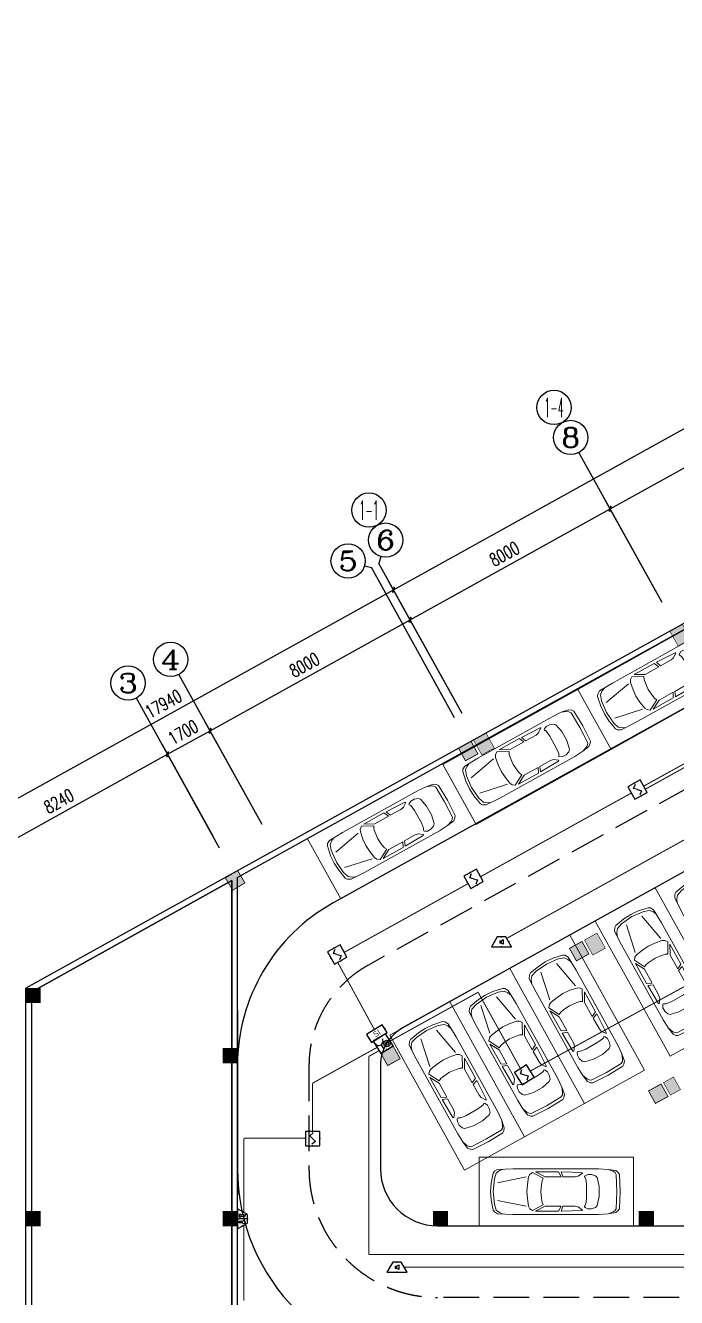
# Model space of a CAD drawing. Extents: x -6243262 to 3079315, y -2914302 to 172723.
# Drawn here: x -2385797 to -2363022, y -992003 to -947526 of the extents above; entities that cross this region are included whole.
import ezdxf
from ezdxf.enums import TextEntityAlignment as Align

# ---------------------------------------------------------------- set-up
doc = ezdxf.new("R2010")
doc.units = 0
doc.header["$LTSCALE"] = 1000
doc.linetypes.add('DASH', pattern=[0.35, 0.25, -0.1])
doc.linetypes.add('DOTE', pattern=[2.42, 2, -0.2, 0.02, -0.2])
for name, color, linetype in [('0-柱2', 6, 'Continuous'), ('0-柱网', 2, 'Continuous'), ('0-道路', 4, 'Continuous'), ('AXIS', 3, 'Continuous'), ('AXIS_TEXT', 7, 'Continuous'), ('EQUIP-消防', 3, 'Continuous'), ('lh', 114, 'Continuous'), ('WALL', 9, 'Continuous'), ('WIRE-消防', 5, 'DOTE'), ('WIRE-消防广播', 4, 'TG_BC'), ('WIRE-消防电话', 4, 'TG_F')]:
    doc.layers.add(name, color=color, linetype=linetype)
doc.layers.add('车位', color=252, linetype='Continuous', lineweight=5)
doc.styles.add('_TCH_AXIS', font='COMPLEX', dxfattribs={"bigfont": 'GBCBIG'})
doc.styles.add('_TCH_DIM_T3', font='SIMPLEX', dxfattribs={"width": 0.705882, "bigfont": 'GBCBIG'})
doc.styles.add('_TEL_ATTDEF', font='gbenor', dxfattribs={"bigfont": 'gbcbig'})
doc.styles.add('COMPLEX', font='COMPLEX')
doc.styles.get("Standard").update_dxf_attribs({"font": 'gbenor.shx', "bigfont": 'gbcbig.shx'})
doc.styles.add('TG_LINETYPE', font='SIMPLEX', dxfattribs={"width": 0.8, "height": 3.5, "bigfont": 'HZTXT'})
doc.linetypes.add('TG_BC', pattern='A,2,-0.85,["BC",TG_LINETYPE,S=0.1,R=0,X=-0.65,Y=-0.15],0', length=2.85)
doc.linetypes.add('TG_F', pattern='A,2,-0.4,["F",TG_LINETYPE,S=0.1,R=0,X=-0.28,Y=-0.15],0', length=2.4)
doc.dimstyles.new('_TCH_ARCH&&150', dxfattribs={"dimtxt": 446.25, "dimasz": 150, "dimexe": 375, "dimexo": 450, "dimgap": 189.375, "dimtad": 1, "dimdec": 0, "dimzin": 0, "dimdsep": 46, "dimtxsty": '_TCH_DIM_T3', "dimblk": 'ARCHTICK', "dimcen": 0.09, "dimclrt": 7, "dimazin": 2, "dimtfac": 1, "dimtdec": 0, "dimtix": 1, "dimtmove": 2, "dimatfit": 3, "dimfxl": 0, "dimtolj": 1, "dimtzin": 0, "dimarcsym": 0})

# ---------------------------------------------------------------- blocks, each defined once
blk = doc.blocks.new('chewei')
at = {"layer": '车位', "color": 0}
for p, q in [((49023, 154737), (49090, 154915)), ((49090, 154915), (49134, 154982)), ((49134, 154982), (49201, 155026)), ((49201, 155026), (49801, 155049)), ((50401, 155026), (49801, 155049)), ((50467, 154982), (50401, 155026)), ((50512, 154915), (50467, 154982)), ((50578, 154737), (50512, 154915)), ((49245, 154293), (49312, 154360)), ((49312, 154360), (49623, 154426)), ((49623, 154426), (49978, 154426)), ((50290, 154360), (49978, 154426)), ((50356, 154293), (50290, 154360)), ((49201, 154160), (49245, 154293)), ((49201, 154026), (49201, 154160)), ((49245, 153938), (49201, 154026)), ((49267, 153915), (49245, 153938)), ((49290, 153915), (49267, 153915)), ((49312, 153938), (49290, 153915)), ((49356, 153960), (49312, 153938)), ((49556, 153982), (49356, 153960)), ((50045, 153982), (49556, 153982)), ((50045, 153982), (50245, 153960)), ((50245, 153960), (50290, 153938)), ((50290, 153938), (50312, 153915)), ((50312, 153915), (50334, 153915)), ((50334, 153915), (50356, 153938)), ((50401, 154160), (50356, 154293)), ((50356, 153938), (50401, 154026)), ((50401, 154026), (50401, 154160)), ((49134, 153826), (49112, 153093)), ((49156, 153849), (49134, 153826)), ((49267, 153693), (49156, 153849)), ((49290, 153582), (49267, 153693)), ((49290, 153160), (49290, 153582)), ((50312, 153582), (50334, 153693)), ((50312, 153160), (50312, 153582)), ((50334, 153693), (50445, 153849)), ((50445, 153849), (50467, 153826)), ((50467, 153826), (50490, 153093)), ((49112, 153093), (49290, 153160)), ((49290, 153093), (49112, 153004)), ((49112, 153004), (49112, 152204)), ((49290, 152538), (49290, 153093)), ((50490, 153093), (50312, 153160)), ((50312, 153093), (50490, 153004)), ((50312, 152538), (50312, 153093)), ((50490, 153004), (50490, 152204)), ((49112, 152204), (49290, 152538)), ((49134, 152093), (49334, 152471)), ((49334, 152471), (49423, 152427)), ((49423, 152427), (49556, 152404)), ((49556, 152404), (49801, 152382)), ((50045, 152404), (49801, 152382)), ((50178, 152427), (50045, 152404)), ((50267, 152471), (50178, 152427)), ((50467, 152093), (50267, 152471)), ((50490, 152204), (50312, 152538)), ((49201, 152004), (49134, 152093)), ((49290, 151960), (49201, 152004)), ((49556, 151916), (49290, 151960)), ((49490, 150871), (49290, 151871)), ((49801, 151893), (49556, 151916)), ((49801, 151893), (50045, 151916)), ((50045, 151916), (50312, 151960)), ((50112, 150871), (50312, 151871)), ((50312, 151960), (50401, 152004)), ((50401, 152004), (50467, 152093)), ((49067, 150938), (49023, 151049)), ((49156, 150827), (49067, 150938)), ((49356, 150760), (49156, 150827)), ((50245, 150760), (50445, 150827)), ((50445, 150827), (50534, 150938)), ((50534, 150938), (50578, 151049)), ((49801, 150716), (49356, 150760)), ((49801, 150716), (50245, 150760))]:
    blk.add_line(p, q, dxfattribs=at)
for points in [[(48601, 150227), (51001, 150227), (51001, 155627), (48601, 155627)], [(50578, 154737), (50601, 154404), (50601, 151404), (50578, 150871), (50512, 150760), (50445, 150716), (50090, 150649), (49801, 150627), (49512, 150649), (49156, 150716), (49090, 150760), (49023, 150871), (49001, 151404), (49001, 154404), (49023, 154737), (49067, 155004), (49134, 155093), (49201, 155137), (49801, 155160), (50401, 155137), (50467, 155093), (50534, 155004)]]:
    blk.add_lwpolyline(points, close=True, dxfattribs=at)
blk = doc.blocks.new('0-柱2')
at = {"layer": '0-柱2'}
h = blk.add_hatch(color=0, dxfattribs=at)
h.dxf.hatch_style = 1
h.paths.add_polyline_path([(15131, 34999), (15568, 35241), (15811, 34804), (15373, 34562)])
h = blk.add_hatch(color=0, dxfattribs=at)
h.dxf.hatch_style = 1
h.paths.add_polyline_path([(6975, 30467), (7405, 30722), (7660, 30292), (7231, 30037)])
h = blk.add_hatch(color=0, dxfattribs=at)
h.dxf.hatch_style = 1
h.paths.add_polyline_path([(19011, 28003), (19448, 28245), (19691, 27808), (19254, 27566)])
h = blk.add_hatch(color=0, dxfattribs=at)
h.dxf.hatch_style = 1
h.paths.add_polyline_path([(0, 26606), (500, 26606), (500, 26106), (0, 26106)])
h = blk.add_hatch(color=0, dxfattribs=at)
h.dxf.hatch_style = 1
h.paths.add_polyline_path([(6900, 24500), (7400, 24500), (7400, 24000), (6900, 24000)])
h = blk.add_hatch(color=0, dxfattribs=at)
h.dxf.hatch_style = 1
h.paths.add_polyline_path([(12409, 24341), (12846, 24583), (13088, 24146), (12651, 23904)])
h = blk.add_hatch(color=0, dxfattribs=at)
h.dxf.hatch_style = 1
h.paths.add_polyline_path([(21776, 23018), (22213, 23261), (22456, 22824), (22018, 22581)])
h = blk.add_hatch(color=0, dxfattribs=at)
h.dxf.hatch_style = 1
h.paths.add_polyline_path([(0, 18800), (500, 18800), (500, 18300), (0, 18300)])
h = blk.add_hatch(color=0, dxfattribs=at)
h.dxf.hatch_style = 1
h.paths.add_polyline_path([(6900, 18800), (7400, 18800), (7400, 18300), (6900, 18300)])
h = blk.add_hatch(color=0, dxfattribs=at)
h.dxf.hatch_style = 1
h.paths.add_polyline_path([(14250, 18800), (14750, 18800), (14750, 18300), (14250, 18300)])
h = blk.add_hatch(color=0, dxfattribs=at)
h.dxf.hatch_style = 1
h.paths.add_polyline_path([(21450, 18800), (21950, 18800), (21950, 18300), (21450, 18300)])
at = {"layer": '0-柱2', "color": 0, "const_width": 30}
for points in [[(15131, 34999), (15568, 35241), (15811, 34804), (15373, 34562)], [(6975, 30467), (7405, 30722), (7660, 30292), (7231, 30037)], [(19011, 28003), (19448, 28245), (19691, 27808), (19254, 27566)], [(0, 26606), (500, 26606), (500, 26106), (0, 26106)], [(6900, 24500), (7400, 24500), (7400, 24000), (6900, 24000)], [(12409, 24341), (12846, 24583), (13088, 24146), (12651, 23904)], [(21776, 23018), (22213, 23261), (22456, 22824), (22018, 22581)], [(0, 18800), (500, 18800), (500, 18300), (0, 18300)], [(6900, 18800), (7400, 18800), (7400, 18300), (6900, 18300)], [(14250, 18800), (14750, 18800), (14750, 18300), (14250, 18300)], [(21450, 18800), (21950, 18800), (21950, 18300), (21450, 18300)]]:
    blk.add_lwpolyline(points, close=True, dxfattribs=at)
blk = doc.blocks.new('1#柱网')
at = {"layer": '0-柱网'}
for points in [[(494005, 93967), (494005, 93367), (494505, 93367), (494505, 93967)], [(501855, 93967), (501855, 93367), (502355, 93367), (502355, 93967)], [(509855, 93967), (509855, 93367), (510355, 93367), (510355, 93967)], [(517855, 93967), (517855, 93367), (518355, 93367), (518355, 93967)], [(525855, 93967), (525855, 93367), (526355, 93367), (526355, 93967)], [(533705, 93967), (533705, 93367), (534205, 93367), (534205, 93967)], [(494005, 85967), (494005, 85367), (494505, 85367), (494505, 85967)], [(501855, 85967), (501855, 85367), (502355, 85367), (502355, 85967)], [(509855, 85967), (509855, 85367), (510355, 85367), (510355, 85967)], [(517855, 85967), (517855, 85367), (518355, 85367), (518355, 85967)], [(525855, 85967), (525855, 85367), (526355, 85367), (526355, 85967)], [(533705, 85967), (533705, 85367), (534205, 85367), (534205, 85967)], [(494005, 80267), (494005, 79767), (494405, 79767), (494405, 80267)], [(497005, 80267), (497005, 79767), (497505, 79767), (497505, 80267)], [(501855, 80267), (501855, 79767), (502355, 79767), (502355, 80267)], [(509855, 80267), (509855, 79767), (510355, 79767), (510355, 80267)], [(514705, 80267), (514705, 79767), (515205, 79767), (515205, 80267)], [(518005, 80267), (518005, 79767), (518505, 79767), (518505, 80267)], [(525855, 80267), (525855, 79767), (526355, 79767), (526355, 80267)], [(533705, 80267), (533705, 79767), (534205, 79767), (534205, 80267)]]:
    blk.add_hatch(color=0, dxfattribs=at).paths.add_polyline_path(points)
at = {"layer": '0-柱网', "color": 0, "const_width": 20}
for points in [[(494005, 93967), (494005, 93367), (494505, 93367), (494505, 93967), (494005, 93967)], [(501855, 93967), (501855, 93367), (502355, 93367), (502355, 93967), (501855, 93967)], [(509855, 93967), (509855, 93367), (510355, 93367), (510355, 93967), (509855, 93967)], [(517855, 93967), (517855, 93367), (518355, 93367), (518355, 93967), (517855, 93967)], [(525855, 93967), (525855, 93367), (526355, 93367), (526355, 93967), (525855, 93967)], [(533705, 93967), (533705, 93367), (534205, 93367), (534205, 93967), (533705, 93967)], [(494005, 85967), (494005, 85367), (494505, 85367), (494505, 85967), (494005, 85967)], [(501855, 85967), (501855, 85367), (502355, 85367), (502355, 85967), (501855, 85967)], [(509855, 85967), (509855, 85367), (510355, 85367), (510355, 85967), (509855, 85967)], [(517855, 85967), (517855, 85367), (518355, 85367), (518355, 85967), (517855, 85967)], [(525855, 85967), (525855, 85367), (526355, 85367), (526355, 85967), (525855, 85967)], [(533705, 85967), (533705, 85367), (534205, 85367), (534205, 85967), (533705, 85967)], [(494005, 80267), (494005, 79767), (494405, 79767), (494405, 80267), (494005, 80267)], [(497005, 80267), (497005, 79767), (497505, 79767), (497505, 80267), (497005, 80267)], [(501855, 80267), (501855, 79767), (502355, 79767), (502355, 80267), (501855, 80267)], [(509855, 80267), (509855, 79767), (510355, 79767), (510355, 80267), (509855, 80267)], [(514705, 80267), (514705, 79767), (515205, 79767), (515205, 80267), (514705, 80267)], [(518005, 80267), (518005, 79767), (518505, 79767), (518505, 80267), (518005, 80267)], [(525855, 80267), (525855, 79767), (526355, 79767), (526355, 80267), (525855, 80267)], [(533705, 80267), (533705, 79767), (534205, 79767), (534205, 80267), (533705, 80267)]]:
    blk.add_lwpolyline(points, dxfattribs=at)
blk = doc.blocks.new('_ArchTick')
at = {"color": 0, "linetype": 'ByBlock', "const_width": 0.4}
blk.add_lwpolyline([(-0.5, -0.5), (0.5, 0.5)], dxfattribs=at)
blk = doc.blocks.new('*D461')
at = {"layer": 'AXIS', "color": 0, "lineweight": -2, "transparency": 16777216}
for p, q in [((1209948, -1092376), (1207583, -1088113)), ((1172786, -1107843), (1207765, -1088441)), ((1174968, -1111778), (1172604, -1107515))]:
    blk.add_line(p, q, dxfattribs=at)
at = {"layer": 'Defpoints', "color": 0, "transparency": 16777216}
for p in [(1207765, -1088441), (1210166, -1092770), (1175187, -1112172)]:
    blk.add_point(p, dxfattribs=at)
at = {"layer": 'AXIS', "color": 0, "lineweight": -2, "transparency": 16777216, "xscale": 150, "yscale": 150, "zscale": 150}
for p, rotation in [((1207765, -1088441), 29.01544279745686), ((1172786, -1107843), 209.0154427974569)]:
    blk.add_blockref('_ArchTick', p, dxfattribs=dict(at, rotation=rotation))
at = {"layer": 'AXIS', "color": 7, "transparency": 16777216, "insert": (1190075, -1097781), "char_height": 446.2, "attachment_point": 5, "rotation": 29.0154, "style": '_TCH_DIM_T3'}
blk.add_mtext('\\A1;40000', dxfattribs=at)
blk = doc.blocks.new('*D462')
at = {"layer": 'AXIS', "color": 0, "lineweight": -2, "transparency": 16777216}
for p, q in [((1157097, -1116545), (1172786, -1107843)), ((1174968, -1111778), (1172604, -1107515)), ((1159280, -1120480), (1156915, -1116217))]:
    blk.add_line(p, q, dxfattribs=at)
at = {"layer": 'Defpoints', "color": 0, "transparency": 16777216}
for p in [(1172786, -1107843), (1175187, -1112172), (1159498, -1120873)]:
    blk.add_point(p, dxfattribs=at)
at = {"layer": 'AXIS', "color": 0, "lineweight": -2, "transparency": 16777216, "xscale": 150, "yscale": 150, "zscale": 150}
for p, rotation in [((1172786, -1107843), 29.01544279745711), ((1157097, -1116545), 209.0154427974571)]:
    blk.add_blockref('_ArchTick', p, dxfattribs=dict(at, rotation=rotation))
at = {"layer": 'AXIS', "color": 7, "transparency": 16777216, "insert": (1164741, -1111833), "char_height": 446.2, "attachment_point": 5, "rotation": 29.0154, "style": '_TCH_DIM_T3'}
blk.add_mtext('\\A1;17940', dxfattribs=at)
blk = doc.blocks.new('*D468')
at = {"layer": 'AXIS', "color": 0, "lineweight": -2, "transparency": 16777216}
for p, q in [((1188960, -1104017), (1187178, -1100804)), ((1180364, -1105012), (1187360, -1101131)), ((1181964, -1107898), (1180182, -1104684))]:
    blk.add_line(p, q, dxfattribs=at)
at = {"layer": 'Defpoints', "color": 0, "transparency": 16777216}
for p in [(1187360, -1101131), (1189178, -1104411), (1182183, -1108291)]:
    blk.add_point(p, dxfattribs=at)
at = {"layer": 'AXIS', "color": 0, "lineweight": -2, "transparency": 16777216, "xscale": 150, "yscale": 150, "zscale": 150}
for p, rotation in [((1187360, -1101131), 29.01544279745719), ((1180364, -1105012), 209.0154427974572)]:
    blk.add_blockref('_ArchTick', p, dxfattribs=dict(at, rotation=rotation))
at = {"layer": 'AXIS', "color": 7, "transparency": 16777216, "insert": (1183661, -1102711), "char_height": 446.2, "attachment_point": 5, "rotation": 29.0154, "style": '_TCH_DIM_T3'}
blk.add_mtext('\\A1;8000', dxfattribs=at)
blk = doc.blocks.new('*D469')
at = {"layer": 'AXIS', "color": 0, "lineweight": -2, "transparency": 16777216}
for p, q in [((1181964, -1107898), (1180182, -1104684)), ((1173368, -1108892), (1180364, -1105012)), ((1174968, -1111778), (1173186, -1108564))]:
    blk.add_line(p, q, dxfattribs=at)
at = {"layer": 'Defpoints', "color": 0, "transparency": 16777216}
for p in [(1180364, -1105012), (1182183, -1108291), (1175187, -1112172)]:
    blk.add_point(p, dxfattribs=at)
at = {"layer": 'AXIS', "color": 0, "lineweight": -2, "transparency": 16777216, "xscale": 150, "yscale": 150, "zscale": 150}
for p, rotation in [((1180364, -1105012), 29.01544279745653), ((1173368, -1108892), 209.0154427974565)]:
    blk.add_blockref('_ArchTick', p, dxfattribs=dict(at, rotation=rotation))
at = {"layer": 'AXIS', "color": 7, "transparency": 16777216, "insert": (1176666, -1106591), "char_height": 446.2, "attachment_point": 5, "rotation": 29.0154, "style": '_TCH_DIM_T3'}
blk.add_mtext('\\A1;8000', dxfattribs=at)
blk = doc.blocks.new('*D470')
at = {"layer": 'AXIS', "color": 0, "lineweight": -2, "transparency": 16777216}
for p, q in [((1174968, -1111778), (1173186, -1108564)), ((1166372, -1112773), (1173368, -1108892)), ((1167972, -1115658), (1166190, -1112445))]:
    blk.add_line(p, q, dxfattribs=at)
at = {"layer": 'Defpoints', "color": 0, "transparency": 16777216}
for p in [(1173368, -1108892), (1175187, -1112172), (1168191, -1116052)]:
    blk.add_point(p, dxfattribs=at)
at = {"layer": 'AXIS', "color": 0, "lineweight": -2, "transparency": 16777216, "xscale": 150, "yscale": 150, "zscale": 150}
for p, rotation in [((1173368, -1108892), 29.01544279745712), ((1166372, -1112773), 209.0154427974571)]:
    blk.add_blockref('_ArchTick', p, dxfattribs=dict(at, rotation=rotation))
at = {"layer": 'AXIS', "color": 7, "transparency": 16777216, "insert": (1169670, -1110472), "char_height": 446.2, "attachment_point": 5, "rotation": 29.0154, "style": '_TCH_DIM_T3'}
blk.add_mtext('\\A1;8000', dxfattribs=at)
blk = doc.blocks.new('*D471')
at = {"layer": 'AXIS', "color": 0, "lineweight": -2, "transparency": 16777216}
for p, q in [((1164885, -1113597), (1166372, -1112773)), ((1167972, -1115658), (1166190, -1112445)), ((1166486, -1116483), (1164703, -1113269))]:
    blk.add_line(p, q, dxfattribs=at)
at = {"layer": 'Defpoints', "color": 0, "transparency": 16777216}
for p in [(1166372, -1112773), (1168191, -1116052), (1166704, -1116876)]:
    blk.add_point(p, dxfattribs=at)
at = {"layer": 'AXIS', "color": 0, "lineweight": -2, "transparency": 16777216, "xscale": 150, "yscale": 150, "zscale": 150}
for p, rotation in [((1166372, -1112773), 29.01544279746464), ((1164885, -1113597), 209.0154427974647)]:
    blk.add_blockref('_ArchTick', p, dxfattribs=dict(at, rotation=rotation))
at = {"layer": 'AXIS', "color": 7, "transparency": 16777216, "insert": (1165428, -1112824), "char_height": 446.2, "attachment_point": 5, "rotation": 29.0154, "style": '_TCH_DIM_T3'}
blk.add_mtext('\\A1;1700', dxfattribs=at)
blk = doc.blocks.new('*D472')
at = {"layer": 'AXIS', "color": 0, "lineweight": -2, "transparency": 16777216}
for p, q in [((1157679, -1117594), (1164885, -1113597)), ((1166486, -1116483), (1164703, -1113269)), ((1159280, -1120480), (1157497, -1117266))]:
    blk.add_line(p, q, dxfattribs=at)
at = {"layer": 'Defpoints', "color": 0, "transparency": 16777216}
for p in [(1164885, -1113597), (1166704, -1116876), (1159498, -1120873)]:
    blk.add_point(p, dxfattribs=at)
at = {"layer": 'AXIS', "color": 0, "lineweight": -2, "transparency": 16777216, "xscale": 150, "yscale": 150, "zscale": 150}
for p, rotation in [((1164885, -1113597), 29.01544279745632), ((1157679, -1117594), 209.0154427974564)]:
    blk.add_blockref('_ArchTick', p, dxfattribs=dict(at, rotation=rotation))
at = {"layer": 'AXIS', "color": 7, "transparency": 16777216, "insert": (1161082, -1115235), "char_height": 446.2, "attachment_point": 5, "rotation": 29.0154, "style": '_TCH_DIM_T3'}
blk.add_mtext('\\A1;8240', dxfattribs=at)
blk = doc.blocks.new('_AXISO')
at = {"color": 0}
blk.add_circle((0, 0), 0.5, dxfattribs=at)
at = {"layer": 'AXIS_TEXT', "color": 0, "style": 'COMPLEX', "width": 1.041667}
blk.add_attdef('A', text='', height=0.56, dxfattribs=at).set_placement((-0.25, -0.28), (0.25, -0.28), align=Align.FIT)
blk = doc.blocks.new('$Equip$00002649')
for p, q in [((-0.5, 0.5), (-0.5, -0.5)), ((0.5, 0.5), (-0.5, 0.5)), ((-0.2, 0.2), (0.05, 0.4)), ((0, 0), (-0.2, 0.2)), ((0, 0), (0.2, -0.2)), ((0.5, -0.5), (0.5, 0.5)), ((-0.5, -0.5), (0.5, -0.5)), ((0.2, -0.2), (-0.05, -0.4))]:
    blk.add_line(p, q)
at = {"const_width": 0.04}
blk.add_lwpolyline([(-0.5, 0.5), (0.5, 0.5), (0.5, -0.5), (-0.5, -0.5), (-0.5, 0.5), (0.5, 0.5)], dxfattribs=at)
for p in [(-0.5, 0), (0, 0.5), (0.5, 0), (0, -0.5)]:
    blk.add_point(p)
at = {"color": 7, "flags": 1}
for tag, height, p in [('A', 0.00002, (0, 0)), ('B', 0.4, (0.762, -0.208))]:
    blk.add_attdef(tag, text='', height=height, dxfattribs=at).set_placement(p, align=Align.MIDDLE_CENTER)
blk = doc.blocks.new('$equip$00002655')
for p, q in [((-0.5, 1), (-0.5, 0)), ((0.5, 1), (-0.5, 1)), ((0.5, 0), (0.5, 1)), ((-0.5, 0), (0.5, 0)), ((-0.169, 0.5), (-0.169, 0.15))]:
    blk.add_line(p, q)
at = {"const_width": 0.04}
blk.add_lwpolyline([(-0.5, 1), (0.5, 1), (0.5, 0), (-0.5, 0), (-0.5, 1), (0.5, 1)], dxfattribs=at)
for radius in [0.226, 0.113]:
    blk.add_circle((0.227, 0.36), radius)
blk.add_arc((-0.169, 0.8), 0.3, 180, 0)
for p in [(0, 1), (-0.5, 0.5), (0, 0), (0.5, 0.5)]:
    blk.add_point(p)
at = {"color": 7, "flags": 1}
for tag, height, p in [('A', 0.00002, (0, 0)), ('B', 0.4, (0.762, 0.292))]:
    blk.add_attdef(tag, text='', height=height, dxfattribs=at).set_placement(p, align=Align.MIDDLE_CENTER)
blk = doc.blocks.new('$equip$00002679')
for p, q in [((-0.3, 0.699), (-0.703, 0)), ((-0.703, 0), (0.703, 0)), ((-0.264, 0.249), (-0.304, 0.569)), ((-0.304, 0.569), (-0.128, 0.489)), ((-0.304, 0.249), (-0.304, 0.113)), ((-0.128, 0.249), (-0.304, 0.249)), ((-0.304, 0.113), (-0.128, 0.113)), ((0.3, 0.699), (-0.3, 0.699)), ((0.3, 0.699), (-0.3, 0.699)), ((-0.128, 0.489), (-0.168, 0.249)), ((-0.128, 0.113), (-0.128, 0.249)), ((0, 0.699), (0, 0)), ((0.174, 0.11), (0.174, 0.338)), ((0.294, 0.11), (0.174, 0.11)), ((0.294, 0.338), (0.294, 0.11)), ((0.703, 0), (0.3, 0.699))]:
    blk.add_line(p, q)
at = {"const_width": 0.04}
for points in [[(-0.299, 0.699), (0.301, 0.699), (0.703, 0), (-0.702, 0), (-0.299, 0.699), (0.301, 0.699)], [(-0.3, 0.699), (0.3, 0.699), (0.703, 0), (-0.703, 0), (-0.3, 0.699), (0.3, 0.699)]]:
    blk.add_lwpolyline(points, dxfattribs=at)
blk.add_circle((0.234, 0.43), 0.111)
for p in [(-0.501, 0.349), (0, 0.699), (0, 0), (0.502, 0.349)]:
    blk.add_point(p)
at = {"color": 7, "flags": 1}
for tag, height, p in [('A', 0.00002, (0, 0)), ('B', 0.4, (0.961, 0.299))]:
    blk.add_attdef(tag, text='', height=height, dxfattribs=at).set_placement(p, align=Align.MIDDLE_CENTER)
blk = doc.blocks.new('$equip$00002677')
for p, q in [((-0.3, 0.699), (-0.703, 0)), ((-0.703, 0), (0.703, 0)), ((0.3, 0.699), (-0.3, 0.699)), ((-0.117, 0.421), (-0.117, 0.26)), ((-0.117, 0.421), (-0.036, 0.421)), ((-0.036, 0.26), (-0.117, 0.26)), ((-0.036, 0.421), (0.118, 0.503)), ((-0.036, 0.421), (-0.036, 0.26)), ((0.118, 0.173), (-0.036, 0.26)), ((0.118, 0.503), (0.118, 0.173)), ((0.703, 0), (0.3, 0.699))]:
    blk.add_line(p, q)
at = {"const_width": 0.04}
blk.add_lwpolyline([(-0.3, 0.699), (0.3, 0.699), (0.703, 0), (-0.703, 0), (-0.3, 0.699), (0.3, 0.699)], dxfattribs=at)
blk.add_lwpolyline([(-0.3, 0.699), (0.3, 0.699), (0.703, 0), (-0.703, 0), (-0.3, 0.699), (0.3, 0.699)], dxfattribs=at)
for p in [(-0.501, 0.349), (0, 0.699), (0, 0), (0.502, 0.349)]:
    blk.add_point(p)
at = {"color": 7, "flags": 1}
for tag, height, p in [('A', 0.00002, (0, 0)), ('B', 0.4, (0.961, 0.299))]:
    blk.add_attdef(tag, text='', height=height, dxfattribs=at).set_placement(p, align=Align.MIDDLE_CENTER)
blk = doc.blocks.new('$equip$00002776')
for p, q in [((0.65, 0.65), (-0.65, 0.65)), ((-0.65, 0.65), (-0.65, 0)), ((-0.65, 0), (0.65, 0)), ((0.65, 0), (0.65, 0.65))]:
    blk.add_line(p, q)
at = {"const_width": 0.04}
blk.add_lwpolyline([(-0.65, 0.65), (-0.65, 0), (0.65, 0), (0.65, 0.65), (-0.65, 0.65), (-0.65, 0)], dxfattribs=at)
for p in [(-0.65, 0.325), (0, 0.65), (0, 0), (0.65, 0.325)]:
    blk.add_point(p)
at = {"color": 7}
blk.add_attdef('$TEXT$', text='', height=0.4, dxfattribs=at).set_placement((0.006, 0.343), align=Align.MIDDLE_CENTER)
at = {"color": 7, "flags": 1}
for tag, p in [('A', (0, 0)), ('B', (0.905, 0.246))]:
    blk.add_attdef(tag, text='', height=0.4, dxfattribs=at).set_placement(p, align=Align.MIDDLE_CENTER)
blk = doc.blocks.new('43242')
at = {"color": 8}
blk.add_lwpolyline([(1161128.8, -1147984.4), (1160128.8, -1147984.4), (1160128.8, -1121895.7), (1167128.8, -1118013.1), (1167128.8, -1136384.4), (1166828.8, -1136384.4), (1166828.8, -1140484.4), (1161128.8, -1140484.4)], close=True, dxfattribs=at)
blk.add_lwpolyline([(1167328.8, -1122537.3), (1167328.8, -1129007.5)], dxfattribs=at)
at = {"layer": '0-道路', "color": 8}
for p, q in [((1198298.1, -1103469.1), (1170592.7, -1118836.3)), ((1199689.9, -1108414.8), (1173101.2, -1123162.5)), ((1167328.8, -1124474.3), (1167328.8, -1128084.4)), ((1172328.8, -1124474.3), (1172328.8, -1128084.4)), ((1174328.8, -1130084.4), (1187417.1, -1130084.4))]:
    blk.add_line(p, q, dxfattribs=at)
for centre, radius, start, end in [((1173828.8, -1124474.3), 6500, 119.01544, 180), ((1173828.8, -1124474.3), 1500, 119.01544, 180), ((1174328.8, -1128084.4), 7000, 180, 270), ((1174328.8, -1128084.4), 2000, 180, 270)]:
    blk.add_arc(centre, radius, start, end, dxfattribs=at)
at = {"layer": 'AXIS', "color": 8}
for p, q in [((1182182.5, -1108291.1), (1179272.3, -1103044.2)), ((1171775.1, -1107001.7), (1172014, -1107070.1)), ((1172344.8, -1106685.7), (1172276.3, -1106924.6)), ((1175186.6, -1112171.5), (1172276.3, -1106924.6)), ((1174924.3, -1112317), (1172014, -1107070.1)), ((1168190.7, -1116051.9), (1165280.4, -1110804.9)), ((1166704.1, -1116876.5), (1163793.8, -1111629.5))]:
    blk.add_line(p, q, dxfattribs=at)
for centre in [(1178399.2, -1101470.1), (1171928, -1105059.5)]:
    blk.add_circle(centre, 600, dxfattribs=at)
at = {"layer": 'lh', "color": 8, "linetype": 'DASH', "ltscale": 5}
for p, q in [((1198477.3, -1106228.6), (1171805.3, -1121022.5)), ((1169828.8, -1124474.3), (1169828.8, -1128084.4)), ((1219528.1, -1132584.4), (1174328.7, -1132584.4))]:
    blk.add_line(p, q, dxfattribs=at)
for centre, radius, start, end in [((1173828.8, -1124474.3), 4000, 119.01544, 180), ((1174328.8, -1128084.4), 4500, 180, 270)]:
    blk.add_arc(centre, radius, start, end, dxfattribs=at)
at = {"layer": 'WALL', "color": 8}
for p, q in [((1210651.2, -1093644.2), (1167180.3, -1117755.9)), ((1210748.2, -1093819.1), (1167328.8, -1117902.2)), ((1167180.3, -1117755.9), (1159928.8, -1121778)), ((1167128.8, -1118013.1), (1160128.8, -1121895.7)), ((1167128.8, -1136784.4), (1167128.8, -1118013.1)), ((1167328.8, -1136784.4), (1167328.8, -1117902.2)), ((1159928.8, -1140484.4), (1159928.8, -1121778)), ((1160128.8, -1140584.4), (1160128.8, -1121895.7))]:
    blk.add_line(p, q, dxfattribs=at)
at = {"layer": '0-柱2', "color": 8}
blk.add_blockref('0-柱2', (1159928.8, -1148384.4), dxfattribs=at)
at = {"layer": '0-柱网', "color": 8, "rotation": 29.01544279361993}
blk.add_blockref('1#柱网', (789160.6, -1434882.6), dxfattribs=at)
at = {"layer": 'AXIS', "color": 8}
ref = blk.add_blockref('_AXISO', (1178981.2, -1102519.5), dxfattribs=dict(at, xscale=1200, yscale=1200, zscale=1200))
ref.add_attrib('A', '8', dxfattribs={"layer": 'AXIS_TEXT', "color": 8, "height": 678.8, "style": '_TCH_AXIS', "width": 1.5}).set_placement((1178641.8, -1102858.9), (1179320.6, -1102858.9), align=Align.FIT)
ref = blk.add_blockref('_AXISO', (1172510, -1106108.9), dxfattribs=dict(at, xscale=1200, yscale=1200, zscale=1200))
ref.add_attrib('A', '6', dxfattribs={"layer": 'AXIS_TEXT', "color": 8, "height": 678.8, "style": '_TCH_AXIS', "width": 1.5}).set_placement((1172170.6, -1106448.3), (1172849.4, -1106448.3), align=Align.FIT)
ref = blk.add_blockref('_AXISO', (1171198.3, -1106836.4), dxfattribs=dict(at, xscale=1200, yscale=1200, zscale=1200))
ref.add_attrib('A', '5', dxfattribs={"layer": 'AXIS_TEXT', "color": 8, "height": 678.8, "style": '_TCH_AXIS', "width": 1.5}).set_placement((1170858.9, -1107175.8), (1171537.7, -1107175.8), align=Align.FIT)
ref = blk.add_blockref('_AXISO', (1164989.4, -1110280.2), dxfattribs=dict(at, xscale=1200, yscale=1200, zscale=1200))
ref.add_attrib('A', '4', dxfattribs={"layer": 'AXIS_TEXT', "color": 8, "height": 678.8, "style": '_TCH_AXIS', "width": 1.3125}).set_placement((1164650, -1110619.7), (1165328.8, -1110619.7), align=Align.FIT)
ref = blk.add_blockref('_AXISO', (1163502.8, -1111104.8), dxfattribs=dict(at, xscale=1200, yscale=1200, zscale=1200))
ref.add_attrib('A', '3', dxfattribs={"layer": 'AXIS_TEXT', "color": 8, "height": 678.8, "style": '_TCH_AXIS', "width": 1.5}).set_placement((1163163.4, -1111444.2), (1163842.2, -1111444.2), align=Align.FIT)
at = {"layer": '车位', "color": 8, "xscale": -1}
for p, rotation in [((1072704.7, -1228893.2), 299.0697133545411), ((1067984.9, -1231516.9), 299.0697133545411), ((1063252.8, -1234118.3), 299.0697133545411), ((1066570.2, -1010463.1), 209.0154427941068), ((1064471.4, -1011627.2), 209.0154427941068), ((1061483.7, -1013284.4), 209.0154427941068), ((1059384.9, -1014448.5), 209.0154427941068), ((1057286.1, -1015612.6), 209.0154427941068), ((1025552.3, -1178685.1), 269.9999999997307)]:
    blk.add_blockref('chewei', p, dxfattribs=dict(at, rotation=rotation))
at = {"layer": 'AXIS', "color": 7, "style": '_TCH_AXIS'}
for s, width, p, p2 in [('1-4', 0.368421, (1178059.8, -1101809.5), (1178738.6, -1101809.5)), ('1-1', 0.42, (1171588.5, -1105398.9), (1172267.4, -1105398.9))]:
    blk.add_text(s, height=678.82, dxfattribs=dict(at, width=width)).set_placement(p, p2, align=Align.FIT)
at = {"layer": 'AXIS', "color": 8}
for p1, p2, distance, picture, middle in [((1175186.6, -1112171.5), (1210166.2, -1092769.7), 4950, '*D461', (1190075.3, -1097781.2)), ((1182182.5, -1108291.1), (1189178.4, -1104410.8), 3750, '*D468', (1183661.5, -1102710.9)), ((1175186.6, -1112171.5), (1182182.5, -1108291.1), 3750, '*D469', (1176665.6, -1106591.3)), ((1159498.3, -1120873.2), (1175186.6, -1112171.5), 4950, '*D462', (1164741.4, -1111832.9)), ((1168190.7, -1116051.9), (1175186.6, -1112171.5), 3750, '*D470', (1169669.7, -1110471.6)), ((1166704.1, -1116876.5), (1168190.7, -1116051.9), 3750, '*D471', (1165428.4, -1112824.1)), ((1159498.3, -1120873.2), (1166704.1, -1116876.5), 3750, '*D472', (1161082.2, -1115234.8))]:
    dim = blk.add_aligned_dim(p1=p1, p2=p2, distance=distance, dimstyle='_TCH_ARCH&&150', dxfattribs=at)
    dim.commit()
    dim.dimension.update_dxf_attribs({"geometry": picture, "text_midpoint": middle})

msp = doc.modelspace()

# ---------------------------------------------------------------- linework, layer by layer
at = {"layer": 'WIRE-消防', "linetype": 'DOTE', "const_width": 35}
for points in [[(-2364168.3, -974121), (-2357675.2, -970519.5)], [(-2364109.6, -974226.7), (-2360919.3, -972457.2)], [(-2369877.8, -977287.8), (-2364605.5, -974363.5)], [(-2374646.3, -979932.7), (-2370315, -977530.3)], [(-2374874, -980283.3), (-2373589.3, -982635.4)], [(-2368135, -984081.9), (-2361340.6, -980356.5)], [(-2373043.8, -983035.8), (-2369963.6, -981327.4)], [(-2369963.6, -981327.4), (-2368479.6, -984002.8)], [(-2375753.4, -984507.2), (-2373496.2, -983255.2)], [(-2375753.4, -986195.1), (-2375753.4, -984507.2)], [(-2378153.3, -989025.8), (-2378153.3, -986433.6)], [(-2378153.3, -986433.6), (-2376003.4, -986433.6)], [(-2378153.3, -992108.1), (-2378153.3, -989468.3)]]:
    msp.add_lwpolyline(points, dxfattribs=at)
at = {"layer": 'WIRE-消防广播', "linetype": 'TG_BC', "const_width": 35}
for points in [[(-2368961.5, -979443.5), (-2359946.3, -974443.1)], [(-2372549.8, -990939.1), (-2358051.1, -990939.1)]]:
    msp.add_lwpolyline(points, dxfattribs=at)
at = {"layer": 'WIRE-消防电话', "linetype": 'TG_F', "const_width": 35}
for points in [[(-2373784.5, -983569.5), (-2373424.6, -983369.9)], [(-2373784.5, -990499), (-2373784.5, -983569.5)], [(-2373784.5, -990499), (-2357734.6, -990499)]]:
    msp.add_lwpolyline(points, dxfattribs=at)

# ---------------------------------------------------------------- block references
msp.add_blockref('43242', (-3545707.8, 140587.5))
at = {"layer": 'EQUIP-消防'}
for name, p, xscale, yscale, zscale, rotation in [('$Equip$00002649', (-2364386.9, -974242.2), 500.0000000000001, 500.0000000000001, 500.0000000000001, 29.01544279361394), ('$Equip$00002649', (-2370122.5, -977361.9), 500.0000000000001, 500.0000000000001, 500.0000000000001, 29.01544279361394), ('$Equip$00002649', (-2374891.1, -980006.9), 500.0000000000001, 500.0000000000001, 500.0000000000001, 29.01544279361394), ('$equip$00002655', (-2373151.7, -983334.8), 500.0000000000001, 500.0000000000001, 500.0000000000001, 32.00000000001496), ('$Equip$00002649', (-2368346.9, -984214.7), 500, 500, 500, 32.07728843392659), ('$equip$00002679', (-2378379.1, -989246.9), 500, 500, 500, 270)]:
    msp.add_blockref(name, p, dxfattribs=dict(at, xscale=xscale, yscale=yscale, zscale=zscale, rotation=rotation))
at = {"layer": 'EQUIP-消防', "xscale": 500, "yscale": 500, "zscale": 500}
for name, p in [('$equip$00002677', (-2369142.7, -979738.9)), ('$Equip$00002649', (-2375753.4, -986445.1)), ('$equip$00002677', (-2372800.5, -991113.7))]:
    msp.add_blockref(name, p, dxfattribs=at)
at = {"layer": 'EQUIP-消防'}
ref = msp.add_blockref('$equip$00002776', (-2373416.7, -982910.8), dxfattribs=dict(at, xscale=500, yscale=500, zscale=500, rotation=32.0772884339238))
ref.add_attrib('$TEXT$', 'SI', dxfattribs={"layer": '0', "color": 7, "height": 200, "rotation": 32.07729, "style": '_TEL_ATTDEF'}).set_placement((-2373505.1, -982763.8), align=Align.MIDDLE_CENTER)

doc.saveas('drawing.dxf')
